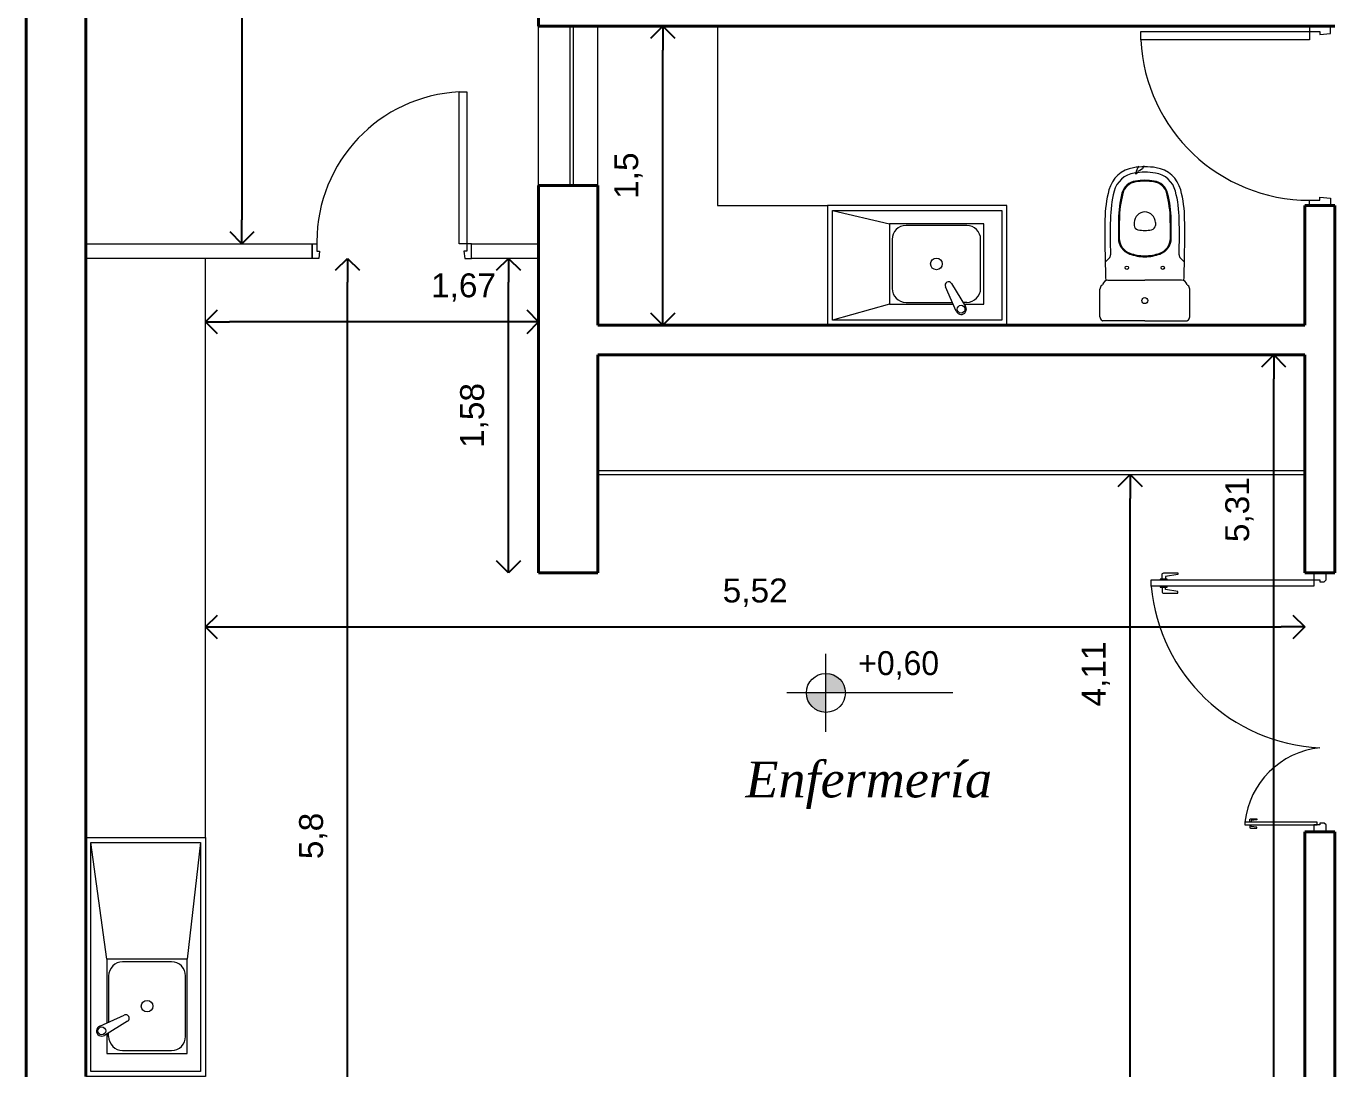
# Model space of a CAD drawing. Header units: millimetres. Extents: x -196 to -130, y 74 to 971.
# Drawn here: x -180.61 to -174.04, y 948.28 to 953.51 of the extents above; entities that cross this region are included whole.
import ezdxf

# ---------------------------------------------------------------- set-up
doc = ezdxf.new("R2010")
doc.units = ezdxf.units.MM
doc.layers.get('Defpoints').update_dxf_attribs({"lineweight": 0})
for name, color, linetype, lineweight in [('Aberturas', 43, 'Continuous', 9), ('Cotas', 47, 'Continuous', 5), ('Mueble', 6, 'Continuous', 5), ('Muebles', 153, 'Continuous', 9), ('Muro Corte', 1, 'Continuous', 40), ('Muro Vista', 3, 'Continuous', 20), ('rotulos', 13, 'Continuous', 5), ('Textos', 2, 'Continuous', 5)]:
    doc.layers.add(name, color=color, linetype=linetype, lineweight=lineweight)
doc.styles.add('FEDE', font='ARIAL.TTF')
doc.dimstyles.new('FEDE', dxfattribs={"dimtxt": 0.12, "dimasz": 0.12, "dimexe": 0.2, "dimexo": 0.2, "dimgap": 0.1, "dimtad": 1, "dimtxsty": 'FEDE', "dimblk": 'OPEN90', "dimcen": 0.12, "dimse1": 1, "dimse2": 1, "dimaunit": 1, "dimazin": 0, "dimtfac": 1, "dimtmove": 0, "dimatfit": 3, "dimldrblk": 'OPEN90', "dimfxl": 0, "dimarcsym": 0})

# ---------------------------------------------------------------- blocks, each defined once
blk = doc.blocks.new('_Open90')
at = {"layer": 'rotulos', "color": 0, "lineweight": -2}
for p, q in [((0, 0), (-1, 0)), ((-0.5, 0.5), (0, 0)), ((0, 0), (-0.5, -0.5))]:
    blk.add_line(p, q, dxfattribs=at)
blk = doc.blocks.new('*D20')
at = {"layer": 'Cotas', "color": 0, "lineweight": -2}
blk.add_line((-177.4094, 952.1277), (-177.4094, 953.3877), dxfattribs=at)
at = {"layer": 'Defpoints', "color": 0}
for p in [(-177.4094, 953.5077), (-177.4094, 953.5077), (-177.4094, 952.0077)]:
    blk.add_point(p, dxfattribs=at)
at = {"layer": 'Cotas', "color": 0, "lineweight": -2, "xscale": 0.12, "yscale": 0.12, "zscale": 0.12}
for p, rotation in [((-177.4094, 953.5077), 90), ((-177.4094, 952.0077), 270)]:
    blk.add_blockref('_Open90', p, dxfattribs=dict(at, rotation=rotation))
at = {"layer": 'Cotas', "color": 0, "insert": (-177.5815, 952.7577), "char_height": 0.12, "attachment_point": 5, "rotation": 90, "style": 'FEDE'}
blk.add_mtext('1,5', dxfattribs=at)
blk = doc.blocks.new('*D22')
at = {"layer": 'Cotas', "color": 0, "lineweight": -2}
blk.add_line((-179.5852, 950.4927), (-174.3052, 950.4927), dxfattribs=at)
at = {"layer": 'Defpoints', "color": 0}
for p in [(-179.7052, 950.4927), (-174.1852, 950.4927), (-174.1852, 950.4927)]:
    blk.add_point(p, dxfattribs=at)
at = {"layer": 'Cotas', "color": 0, "lineweight": -2, "xscale": 0.12, "yscale": 0.12, "zscale": 0.12, "rotation": 180}
blk.add_blockref('_Open90', (-179.7052, 950.4927), dxfattribs=at)
at = {"layer": 'Cotas', "color": 0, "lineweight": -2, "xscale": 0.12, "yscale": 0.12, "zscale": 0.12}
blk.add_blockref('_Open90', (-174.1852, 950.4927), dxfattribs=at)
at = {"layer": 'Cotas', "color": 0, "insert": (-176.9452, 950.6648), "char_height": 0.12, "attachment_point": 5, "style": 'FEDE'}
blk.add_mtext('5,52', dxfattribs=at)
blk = doc.blocks.new('*D24')
at = {"layer": 'Cotas', "color": 0, "lineweight": -2}
blk.add_line((-174.342, 946.6652), (-174.342, 951.7377), dxfattribs=at)
at = {"layer": 'Defpoints', "color": 0}
for p in [(-174.342, 951.8577), (-174.3351, 951.8577), (-174.3351, 946.5452)]:
    blk.add_point(p, dxfattribs=at)
at = {"layer": 'Cotas', "color": 0, "lineweight": -2, "xscale": 0.12, "yscale": 0.12, "zscale": 0.12}
for p, rotation in [((-174.342, 951.8577), 90), ((-174.342, 946.5452), 270)]:
    blk.add_blockref('_Open90', p, dxfattribs=dict(at, rotation=rotation))
at = {"layer": 'Cotas', "color": 0, "insert": (-174.5142, 951.0815), "char_height": 0.12, "attachment_point": 5, "rotation": 90, "style": 'FEDE'}
blk.add_mtext('5,31', dxfattribs=at)
blk = doc.blocks.new('*D25')
at = {"layer": 'Cotas', "color": 0, "lineweight": -2}
blk.add_line((-178.1833, 950.8852), (-178.1833, 952.2226), dxfattribs=at)
at = {"layer": 'Defpoints', "color": 0}
for p in [(-178.1833, 952.3426), (-178.1833, 952.3426), (-178.1833, 950.7652)]:
    blk.add_point(p, dxfattribs=at)
at = {"layer": 'Cotas', "color": 0, "lineweight": -2, "xscale": 0.12, "yscale": 0.12, "zscale": 0.12}
for p, rotation in [((-178.1833, 952.3426), 90), ((-178.1833, 950.7652), 270)]:
    blk.add_blockref('_Open90', p, dxfattribs=dict(at, rotation=rotation))
at = {"layer": 'Cotas', "color": 0, "insert": (-178.3554, 951.5539), "char_height": 0.12, "attachment_point": 5, "rotation": 90, "style": 'FEDE'}
blk.add_mtext('1,58', dxfattribs=at)
blk = doc.blocks.new('*D45')
at = {"layer": 'Cotas', "color": 0, "lineweight": -2}
blk.add_line((-178.1523, 952.0239), (-179.5852, 952.0239), dxfattribs=at)
at = {"layer": 'Defpoints', "color": 0}
for p in [(-178.0323, 952.4014), (-179.7052, 952.1971), (-179.7052, 952.0239)]:
    blk.add_point(p, dxfattribs=at)
at = {"layer": 'Cotas', "color": 0, "lineweight": -2, "xscale": 0.12, "yscale": 0.12, "zscale": 0.12, "rotation": 180}
blk.add_blockref('_Open90', (-179.7052, 952.0239), dxfattribs=at)
at = {"layer": 'Cotas', "color": 0, "lineweight": -2, "xscale": 0.12, "yscale": 0.12, "zscale": 0.12}
blk.add_blockref('_Open90', (-178.0323, 952.0239), dxfattribs=at)
at = {"layer": 'Cotas', "color": 0, "insert": (-178.4096, 952.1961), "char_height": 0.12, "attachment_point": 5, "style": 'FEDE'}
blk.add_mtext('1,67', dxfattribs=at)
blk = doc.blocks.new('*D26')
at = {"layer": 'Cotas', "color": 0, "lineweight": -2}
blk.add_line((-175.0626, 947.2648), (-175.0626, 951.1377), dxfattribs=at)
at = {"layer": 'Defpoints', "color": 0}
for p in [(-175.0766, 951.2577), (-175.0626, 951.2577), (-175.0766, 947.1448)]:
    blk.add_point(p, dxfattribs=at)
at = {"layer": 'Cotas', "color": 0, "lineweight": -2, "xscale": 0.12, "yscale": 0.12, "zscale": 0.12}
for p, rotation in [((-175.0626, 951.2577), 90), ((-175.0626, 947.1448), 270)]:
    blk.add_blockref('_Open90', p, dxfattribs=dict(at, rotation=rotation))
at = {"layer": 'Cotas', "color": 0, "insert": (-175.2347, 950.2569), "char_height": 0.12, "attachment_point": 5, "rotation": 90, "style": 'FEDE'}
blk.add_mtext('4,11', dxfattribs=at)
blk = doc.blocks.new('*D28')
at = {"layer": 'Cotas', "color": 0, "lineweight": -2}
blk.add_line((-178.9917, 946.6652), (-178.9917, 952.2226), dxfattribs=at)
at = {"layer": 'Defpoints', "color": 0}
for p in [(-179.1202, 952.3426), (-178.9917, 952.3426), (-179.0431, 946.5452)]:
    blk.add_point(p, dxfattribs=at)
at = {"layer": 'Cotas', "color": 0, "lineweight": -2, "xscale": 0.12, "yscale": 0.12, "zscale": 0.12}
for p, rotation in [((-178.9917, 952.3426), 90), ((-178.9917, 946.5452), 270)]:
    blk.add_blockref('_Open90', p, dxfattribs=dict(at, rotation=rotation))
at = {"layer": 'Cotas', "color": 0, "insert": (-179.1638, 949.4439), "char_height": 0.12, "attachment_point": 5, "rotation": 90, "style": 'FEDE'}
blk.add_mtext('5,8', dxfattribs=at)
blk = doc.blocks.new('*D47')
at = {"layer": 'Cotas', "color": 0, "lineweight": -2}
blk.add_line((-179.6373, 74.373), (-180.1852, 74.373), dxfattribs=at)
at = {"layer": 'Defpoints', "color": 0}
for p in [(-179.5173, 954.2029), (-180.3052, 74.373), (-180.3052, 74.373)]:
    blk.add_point(p, dxfattribs=at)
at = {"layer": 'Cotas', "color": 0, "lineweight": -2, "xscale": 0.12, "yscale": 0.12, "zscale": 0.12, "rotation": 180}
blk.add_blockref('_Open90', (-180.3052, 74.373), dxfattribs=at)
at = {"layer": 'Cotas', "color": 0, "lineweight": -2, "xscale": 0.12, "yscale": 0.12, "zscale": 0.12}
blk.add_blockref('_Open90', (-179.5173, 74.373), dxfattribs=at)
at = {"layer": 'Cotas', "color": 0, "insert": (-179.9112, 74.5451), "char_height": 0.12, "attachment_point": 5, "style": 'FEDE'}
blk.add_mtext('0,79', dxfattribs=at)
blk = doc.blocks.new('*D48')
at = {"layer": 'Cotas', "color": 0, "lineweight": -2}
blk.add_line((-179.5217, 960.6093), (-179.5217, 952.5352), dxfattribs=at)
at = {"layer": 'Defpoints', "color": 0}
for p in [(-179.5217, 960.7293), (-179.5217, 952.4152), (-179.5217, 952.4152)]:
    blk.add_point(p, dxfattribs=at)
at = {"layer": 'Cotas', "color": 0, "lineweight": -2, "xscale": 0.12, "yscale": 0.12, "zscale": 0.12}
for p, rotation in [((-179.5217, 960.7293), 90), ((-179.5217, 952.4152), 270)]:
    blk.add_blockref('_Open90', p, dxfattribs=dict(at, rotation=rotation))
at = {"layer": 'Cotas', "color": 0, "insert": (-179.6938, 956.5722), "char_height": 0.12, "attachment_point": 5, "rotation": 90, "style": 'FEDE'}
blk.add_mtext('8,31', dxfattribs=at)

msp = doc.modelspace()

# ---------------------------------------------------------------- hatches: boundary and pattern name
at = {"layer": 'Cotas'}
h = msp.add_hatch(color=256, dxfattribs=at)
h.paths.add_polyline_path([(-176.4924, 950.1622, 0.414214), (-176.5902, 950.2601), (-176.5902, 950.1622)])
h.paths.add_polyline_path([(-176.688, 950.1622, 0.414214), (-176.5902, 950.0644), (-176.5902, 950.1622)])

# ---------------------------------------------------------------- linework, layer by layer
at = {"layer": 'Aberturas'}
for p, q in [((-177.8762, 953.5077), (-177.8762, 952.7077)), ((-177.8587, 953.5077), (-177.8587, 952.7077)), ((-174.1631, 953.5077), (-174.1631, 953.4813)), ((-174.0572, 953.5077), (-174.1631, 953.5077)), ((-174.0572, 953.4707), (-174.0572, 953.5077)), ((-175.0091, 953.4812), (-174.1631, 953.4813)), ((-175.0091, 953.439), (-175.0091, 953.4812)), ((-174.1631, 953.4389), (-175.0091, 953.439)), ((-174.1631, 953.4813), (-174.1102, 953.4813)), ((-174.1631, 953.4813), (-174.1631, 953.4389)), ((-174.1102, 953.4813), (-174.1102, 953.4654)), ((-174.1102, 953.476), (-174.1102, 953.4654)), ((-174.1102, 953.4654), (-174.0572, 953.4707)), ((-178.4307, 952.4152), (-178.4306, 953.178)), ((-178.4306, 953.178), (-178.3931, 953.178)), ((-178.3931, 953.178), (-178.393, 952.426)), ((-174.1102, 952.6342), (-174.1102, 952.6501)), ((-174.1102, 952.6501), (-174.0572, 952.6448)), ((-174.1631, 952.6342), (-174.1102, 952.6342)), ((-174.1631, 952.6077), (-174.1631, 952.6342)), ((-174.0572, 952.6077), (-174.1631, 952.6077)), ((-174.1631, 952.6077), (-174.0572, 952.6077)), ((-174.0572, 952.6448), (-174.0572, 952.6077)), ((-179.1695, 952.4152), (-179.146, 952.4152)), ((-179.1695, 952.3426), (-179.1695, 952.4152)), ((-179.1695, 952.4152), (-179.1695, 952.3426)), ((-179.146, 952.426), (-179.146, 952.3789)), ((-178.393, 952.4152), (-178.4307, 952.4152)), ((-178.393, 952.426), (-178.393, 952.3789)), ((-178.3695, 952.4152), (-178.393, 952.4152)), ((-178.3695, 952.3426), (-178.3695, 952.4152)), ((-179.1355, 952.3426), (-179.1695, 952.3426)), ((-179.146, 952.3789), (-179.1319, 952.3789)), ((-179.1319, 952.3789), (-179.1355, 952.3426)), ((-178.393, 952.3789), (-178.4072, 952.3789)), ((-178.4072, 952.3789), (-178.4035, 952.3426)), ((-178.3977, 952.3789), (-178.4072, 952.3789)), ((-178.4035, 952.3426), (-178.3695, 952.3426))]:
    msp.add_line(p, q, dxfattribs=at)
for points in [[(-174.9027, 950.7332), (-174.9027, 950.7554, -0.414214), (-174.8938, 950.7642), (-174.8228, 950.7642), (-174.8228, 950.7554), (-174.885, 950.7465), (-174.885, 950.7332)], [(-174.9027, 950.6933), (-174.9027, 950.6711, 0.414214), (-174.8938, 950.6622), (-174.8228, 950.6622), (-174.8228, 950.6711), (-174.885, 950.68), (-174.885, 950.6933)], [(-174.4624, 949.5155), (-174.4624, 949.5253, -0.414214), (-174.4585, 949.5293), (-174.4269, 949.5293), (-174.4269, 949.5253), (-174.4545, 949.5214), (-174.4545, 949.5155)], [(-174.4624, 949.4977), (-174.4624, 949.4879, 0.414214), (-174.4585, 949.4839), (-174.4269, 949.4839), (-174.4269, 949.4879), (-174.4545, 949.4918), (-174.4545, 949.4977)]]:
    msp.add_lwpolyline(points, format="xyb", dxfattribs=at)
for points in [[(-174.1412, 950.7652), (-174.1412, 950.7288), (-174.1102, 950.7288), (-174.1102, 950.7199), (-174.088, 950.7199), (-174.0791, 950.7288), (-174.0791, 950.7652)], [(-174.9575, 950.6977), (-174.9575, 950.7288), (-174.1412, 950.7288), (-174.1412, 950.6977)], [(-174.4868, 949.5135), (-174.4868, 949.4997), (-174.124, 949.4997), (-174.124, 949.5135)], [(-174.0791, 949.4652), (-174.0791, 949.4997), (-174.088, 949.5086), (-174.1102, 949.5086), (-174.1102, 949.4997), (-174.1412, 949.4997), (-174.1412, 949.4652)]]:
    msp.add_lwpolyline(points, close=True, dxfattribs=at)
for points in [[(-174.8761, 950.7288), (-174.8761, 950.7332), (-174.9116, 950.7332), (-174.9116, 950.7288)], [(-174.9116, 950.6977), (-174.9116, 950.6933), (-174.8761, 950.6933), (-174.8761, 950.6977)], [(-174.4663, 949.5135), (-174.4663, 949.5155), (-174.4506, 949.5155), (-174.4506, 949.5135)], [(-174.4506, 949.4997), (-174.4506, 949.4977), (-174.4663, 949.4977), (-174.4663, 949.4997)]]:
    msp.add_lwpolyline(points, dxfattribs=at)
for centre, radius, start, end in [((-174.1631, 953.4813), 0.8471, 182.85981, 270), ((-178.393, 952.426), 0.7529, 92.85981, 180), ((-174.0684, 950.7789), 0.8928, 185.2151, 267.31751), ((-174.0652, 949.465), 0.4243, 96.08356, 173.44134)]:
    msp.add_arc(centre, radius, start, end, dxfattribs=at)
at = {"layer": 'Cotas'}
for p, q in [((-176.5902, 949.9666), (-176.5902, 950.3579)), ((-175.9527, 950.1622), (-176.7858, 950.1622))]:
    msp.add_line(p, q, dxfattribs=at)
msp.add_circle((-176.5902, 950.1622), 0.0978, dxfattribs=at)
at = {"layer": 'Mueble'}
msp.add_line((-179.7052, 949.4367), (-179.7052, 952.3426), dxfattribs=at)
at = {"layer": 'Muebles', "linetype": 'ByBlock'}
for p, q in [((-177.1352, 953.5077), (-177.1352, 952.6077)), ((-177.1352, 952.6077), (-176.5822, 952.6077)), ((-175.6822, 952.6077), (-176.5822, 952.6077)), ((-176.5822, 952.6077), (-176.5822, 952.0077)), ((-175.6822, 952.0077), (-175.6822, 952.6077)), ((-175.0421, 952.5223), (-175.0421, 952.5079)), ((-174.936, 952.5223), (-174.936, 952.5079)), ((-175.8834, 952.5077), (-176.1875, 952.5077)), ((-176.2577, 952.4375), (-176.2577, 952.1919)), ((-175.8132, 952.1919), (-175.8132, 952.4375)), ((-175.1682, 952.3441), (-175.188, 952.3243)), ((-174.8099, 952.3441), (-174.7901, 952.3243)), ((-175.9356, 952.0768), (-175.9903, 952.1996)), ((-175.9595, 952.2158), (-175.8888, 952.1015)), ((-175.174, 952.2324), (-174.9891, 952.2324)), ((-174.8041, 952.2324), (-174.9891, 952.2324)), ((-175.2146, 952.0499), (-175.2146, 952.1884)), ((-174.7635, 952.0499), (-174.7635, 952.1884)), ((-176.1875, 952.1217), (-175.9556, 952.1217)), ((-174.9891, 952.0294), (-175.1992, 952.0294)), ((-174.9891, 952.0294), (-174.7789, 952.0294)), ((-177.7352, 951.2777), (-174.1852, 951.2777)), ((-177.7352, 951.2577), (-174.1852, 951.2577)), ((-179.8754, 948.8122), (-180.121, 948.8122)), ((-180.1912, 948.742), (-180.1912, 948.5101)), ((-179.8052, 948.4379), (-179.8052, 948.742)), ((-180.2361, 948.4901), (-180.1132, 948.5448)), ((-180.0971, 948.514), (-180.2114, 948.4433)), ((-180.121, 948.3677), (-179.8754, 948.3677))]:
    msp.add_line(p, q, dxfattribs=at)
at = {"layer": 'Muebles'}
msp.add_lwpolyline([(-174.994, 952.8077), (-175.0002, 952.7926), (-175.0139, 952.7839), (-175.022, 952.7804), (-175.0283, 952.7699), (-175.0346, 952.7653), (-175.0306, 952.78), (-175.0237, 952.7974), (-175.0175, 952.8045)], dxfattribs=at)
at = {"layer": 'Muebles', "linetype": 'ByBlock'}
for points in [[(-176.5572, 952.5827), (-176.2711, 952.5165), (-176.2711, 952.113), (-176.5572, 952.0327)], [(-175.8959, 952.113), (-175.7975, 952.113), (-175.7975, 952.5165), (-176.2711, 952.5165), (-176.2711, 952.113), (-175.9517, 952.113)], [(-175.8834, 952.1217), (-175.9013, 952.1217)], [(-179.7302, 949.4104), (-179.7964, 948.8256), (-180.1999, 948.8256), (-180.2802, 949.4104)], [(-180.1999, 948.4504), (-180.1999, 948.352), (-179.7964, 948.352), (-179.7964, 948.8256), (-180.1999, 948.8256), (-180.1999, 948.5062)], [(-180.1912, 948.4379), (-180.1912, 948.4558)]]:
    msp.add_lwpolyline(points, dxfattribs=at)
for points in [[(-175.7072, 952.0327), (-176.5572, 952.0327), (-176.5572, 952.5827), (-175.7072, 952.5827)], [(-180.3052, 948.2367), (-180.3052, 949.4367), (-179.7052, 949.4367), (-179.7052, 948.2367)], [(-180.2802, 948.2617), (-180.2802, 949.4104), (-179.7302, 949.4104), (-179.7302, 948.2617)]]:
    msp.add_lwpolyline(points, close=True, dxfattribs=at)
for centre, radius in [((-176.0354, 952.3147), 0.0292), ((-175.0793, 952.2956), 0.00846), ((-174.8988, 952.2956), 0.00846), ((-174.9891, 952.1309), 0.0152), ((-174.9891, 952.1309), 0.0152), ((-175.9114, 952.0875), 0.0195), ((-179.9982, 948.5899), 0.0292), ((-180.2254, 948.4659), 0.0195)]:
    msp.add_circle(centre, radius, dxfattribs=at)
for centre, radius, start, end in [((-175.0229, 952.6482), 0.1511, 98.81618, 165.46052), ((-174.9891, 952.4298), 0.3722, 81.18382, 90), ((-174.9552, 952.6482), 0.1511, 14.53948, 81.18382), ((-175.0229, 952.6482), 0.1241, 98.81618, 165.46052), ((-175.0229, 952.6482), 0.0835, 98.81618, 165.46052), ((-175.0229, 952.6482), 0.079, 98.81618, 165.46052), ((-174.9891, 952.4298), 0.3045, 90, 98.81618), ((-174.9891, 952.4298), 0.3, 90, 98.81618), ((-174.9891, 952.4298), 0.3451, 81.18382, 90), ((-174.9891, 952.4298), 0.3045, 81.18382, 90), ((-174.9891, 952.4298), 0.3, 81.18382, 90), ((-174.9552, 952.6482), 0.079, 14.53948, 81.18382), ((-174.9552, 952.6482), 0.0835, 14.53948, 81.18382), ((-174.9552, 952.6482), 0.1241, 14.53948, 81.18382), ((-174.5687, 952.5304), 0.6204, 165.46051, 179.29054), ((-174.5687, 952.5304), 0.5933, 165.46051, 179.29054), ((-174.5687, 952.5304), 0.5527, 165.46051, 179.29054), ((-174.5687, 952.5304), 0.5482, 165.46051, 179.29054), ((-175.4094, 952.5304), 0.5482, 0.70946, 14.53949), ((-175.4094, 952.5304), 0.5527, 0.70946, 14.53949), ((-175.4094, 952.5304), 0.5933, 0.70946, 14.53949), ((-175.4094, 952.5304), 0.6204, 0.70946, 14.53949), ((-168.9859, 952.4613), 6.2036, 179.29054, 182.13617), ((-168.9859, 952.4613), 6.1766, 179.29054, 180.93637), ((-168.9859, 952.4613), 6.136, 179.29054, 180.1648), ((-168.9859, 952.4613), 6.1315, 179.29054, 180.1648), ((-174.9891, 952.5223), 0.053, 90, 180), ((-174.9891, 952.5223), 0.053, 360, 90), ((-180.9922, 952.4613), 6.1315, 359.8352, 0.70946), ((-180.9922, 952.4613), 6.136, 359.8352, 0.70946), ((-180.9922, 952.4613), 6.1766, 359.06363, 0.70946), ((-180.9922, 952.4613), 6.2036, 357.86383, 0.70946), ((-176.1875, 952.4375), 0.0702, 90, 180), ((-175.8834, 952.4375), 0.0702, 0, 90), ((-175.0195, 952.5079), 0.0226, 180, 260.28485), ((-174.9891, 952.6858), 0.203, 260.28485, 270), ((-174.9891, 952.6858), 0.203, 270, 279.71515), ((-174.9586, 952.5079), 0.0226, 279.71515, 0), ((-175.0372, 952.4439), 0.0846, 180.1648, 250.01601), ((-175.0372, 952.4439), 0.0801, 180.1648, 250.01601), ((-174.9409, 952.4439), 0.0801, 289.98399, 359.8352), ((-174.9409, 952.4439), 0.0846, 289.98399, 359.8352), ((-175.1842, 952.36), 0.0226, 315, 0.93637), ((-174.9891, 952.5764), 0.2256, 250.01601, 270), ((-174.9891, 952.5764), 0.2211, 250.01601, 270), ((-174.9891, 952.5764), 0.2211, 270, 289.98399), ((-174.9891, 952.5764), 0.2256, 270, 289.98399), ((-174.7939, 952.36), 0.0226, 179.06363, 225), ((-176.1875, 952.1919), 0.0702, 180, 270), ((-175.9749, 952.2077), 0.0174, 27.84983, 207.84983), ((-175.8834, 952.1919), 0.0702, 270, 0), ((-175.1932, 952.1884), 0.0214, 124.93724, 180), ((-175.2119, 952.2152), 0.0113, 304.93724, 343.78478), ((-175.174, 952.2042), 0.0282, 90, 163.78478), ((-174.8041, 952.2042), 0.0282, 16.21522, 90), ((-174.7662, 952.2152), 0.0113, 196.21522, 235.06276), ((-174.7849, 952.1884), 0.0214, 0, 55.06276), ((-175.9114, 952.0875), 0.0265, 203.87902, 31.82064), ((-175.1921, 952.0499), 0.0226, 180, 240.98314), ((-175.1992, 952.0384), 0.00902, 245.21151, 270.00003), ((-174.7789, 952.0384), 0.00902, 269.99997, 294.78849), ((-174.786, 952.0499), 0.0226, 299.01686, 0), ((-180.121, 948.742), 0.0702, 90, 180), ((-179.8754, 948.742), 0.0702, 0, 90), ((-180.1052, 948.5294), 0.0174, 297.84983, 117.84983), ((-180.2254, 948.4659), 0.0265, 113.87902, 301.82064), ((-180.121, 948.4379), 0.0702, 180, 270), ((-179.8754, 948.4379), 0.0702, 270, 0)]:
    msp.add_arc(centre, radius, start, end, dxfattribs=at)
at = {"layer": 'Muebles'}
for radius in [0.3722, 0.3451]:
    msp.add_arc((-174.9891, 952.4298), radius, 90, 98.81618, dxfattribs=at)
at = {"layer": 'Muro Corte'}
for p, q in [((-178.0323, 954.1377), (-178.0323, 953.5077)), ((-180.6052, 953.5489), (-180.6052, 946.2452)), ((-180.3052, 953.5489), (-180.3052, 948.2367)), ((-178.0323, 953.5077), (-177.7352, 953.5077)), ((-177.7352, 953.5077), (-174.1852, 953.5077)), ((-174.1852, 953.5077), (-174.0352, 953.5077)), ((-178.0323, 952.7077), (-178.0323, 950.7652)), ((-177.7352, 952.7077), (-178.0323, 952.7077)), ((-177.7352, 952.7077), (-177.7352, 952.0077)), ((-174.1852, 952.6077), (-174.1852, 952.0077)), ((-174.1852, 952.6077), (-174.0352, 952.6077)), ((-174.0352, 950.7652), (-174.0352, 952.6077)), ((-177.7352, 952.0077), (-174.1852, 952.0077)), ((-177.7352, 951.8577), (-177.7352, 950.7652)), ((-177.7352, 951.8577), (-174.1852, 951.8577)), ((-174.1852, 950.7652), (-174.1852, 951.8577)), ((-177.7352, 950.7652), (-178.0323, 950.7652)), ((-174.1852, 950.7652), (-174.0352, 950.7652)), ((-174.1852, 948.1496), (-174.1852, 949.4652)), ((-174.1852, 949.4652), (-174.0352, 949.4652)), ((-174.0352, 948.1496), (-174.0352, 949.4652))]:
    msp.add_line(p, q, dxfattribs=at)
at = {"layer": 'Muro Vista'}
for p, q in [((-178.0323, 952.7077), (-178.0323, 953.5077)), ((-177.7352, 952.7077), (-177.7352, 953.5077)), ((-180.3052, 952.4152), (-179.1695, 952.4152)), ((-179.1695, 952.3426), (-179.1695, 952.4152)), ((-178.3695, 952.3426), (-178.3695, 952.4152)), ((-178.3695, 952.4152), (-178.0323, 952.4152)), ((-179.1695, 952.3426), (-180.3052, 952.3426)), ((-178.0323, 952.3426), (-178.3695, 952.3426))]:
    msp.add_line(p, q, dxfattribs=at)

# ---------------------------------------------------------------- texts
at = {"layer": 'Cotas', "insert": (-176.4279, 950.3714), "char_height": 0.12, "width": 1.760188, "attachment_point": 1}
msp.add_mtext('+0,60', dxfattribs=at)
at = {"layer": 'Textos', "insert": (-176.9944, 949.8175), "char_height": 0.18, "width": 1.7281, "attachment_point": 1}
msp.add_mtext('{\\fTimes New Roman|b0|i1|c0|p18;Enfermería}', dxfattribs=at)

# ---------------------------------------------------------------- dimensions: what is measured, and where the dimension line sits
at = {"layer": 'Cotas'}
for base, p1, p2, picture, middle in [((-179.5217, 952.4152), (-179.5217, 960.7293), (-179.5217, 952.4152), '*D48', (-179.6938, 956.5722)), ((-177.4094, 953.5077), (-177.4094, 952.0077), (-177.4094, 953.5077), '*D20', (-177.5815, 952.7577)), ((-178.9917, 952.3426), (-179.0431, 946.5452), (-179.1202, 952.3426), '*D28', (-179.1638, 949.4439)), ((-178.1833, 952.3426), (-178.1833, 950.7652), (-178.1833, 952.3426), '*D25', (-178.3554, 951.5539))]:
    dim = msp.add_linear_dim(base=base, p1=p1, p2=p2, angle=90, dimstyle='FEDE', dxfattribs=at)
    dim.commit()
    dim.dimension.update_dxf_attribs({"geometry": picture, "text_midpoint": middle})
for base, p1, p2, picture, middle in [((-180.3052, 74.373), (-179.5173, 954.2029), (-180.3052, 74.373), '*D47', (-179.9112, 74.5451)), ((-174.1852, 950.4927), (-179.7052, 950.4927), (-174.1852, 950.4927), '*D22', (-176.9452, 950.6648))]:
    dim = msp.add_linear_dim(base=base, p1=p1, p2=p2, dimstyle='FEDE', dxfattribs=at)
    dim.commit()
    dim.dimension.update_dxf_attribs({"geometry": picture, "text_midpoint": middle})
dim = msp.add_linear_dim(base=(-179.7052, 952.0239), p1=(-178.0323, 952.4014), p2=(-179.7052, 952.1971), dimstyle='FEDE', dxfattribs=at)
dim.commit()
dim.dimension.update_dxf_attribs({"geometry": '*D45', "text_midpoint": (-178.4096, 952.0239), "dimtype": 160})
for base, p1, p2, picture, middle in [((-174.342, 951.8577), (-174.3351, 946.5452), (-174.3351, 951.8577), '*D24', (-174.342, 951.0815)), ((-175.0626, 951.2577), (-175.0766, 947.1448), (-175.0766, 951.2577), '*D26', (-175.0626, 950.2569))]:
    dim = msp.add_linear_dim(base=base, p1=p1, p2=p2, angle=90, dimstyle='FEDE', dxfattribs=at)
    dim.commit()
    dim.dimension.update_dxf_attribs({"geometry": picture, "text_midpoint": middle, "dimtype": 160})

doc.saveas('drawing.dxf')
